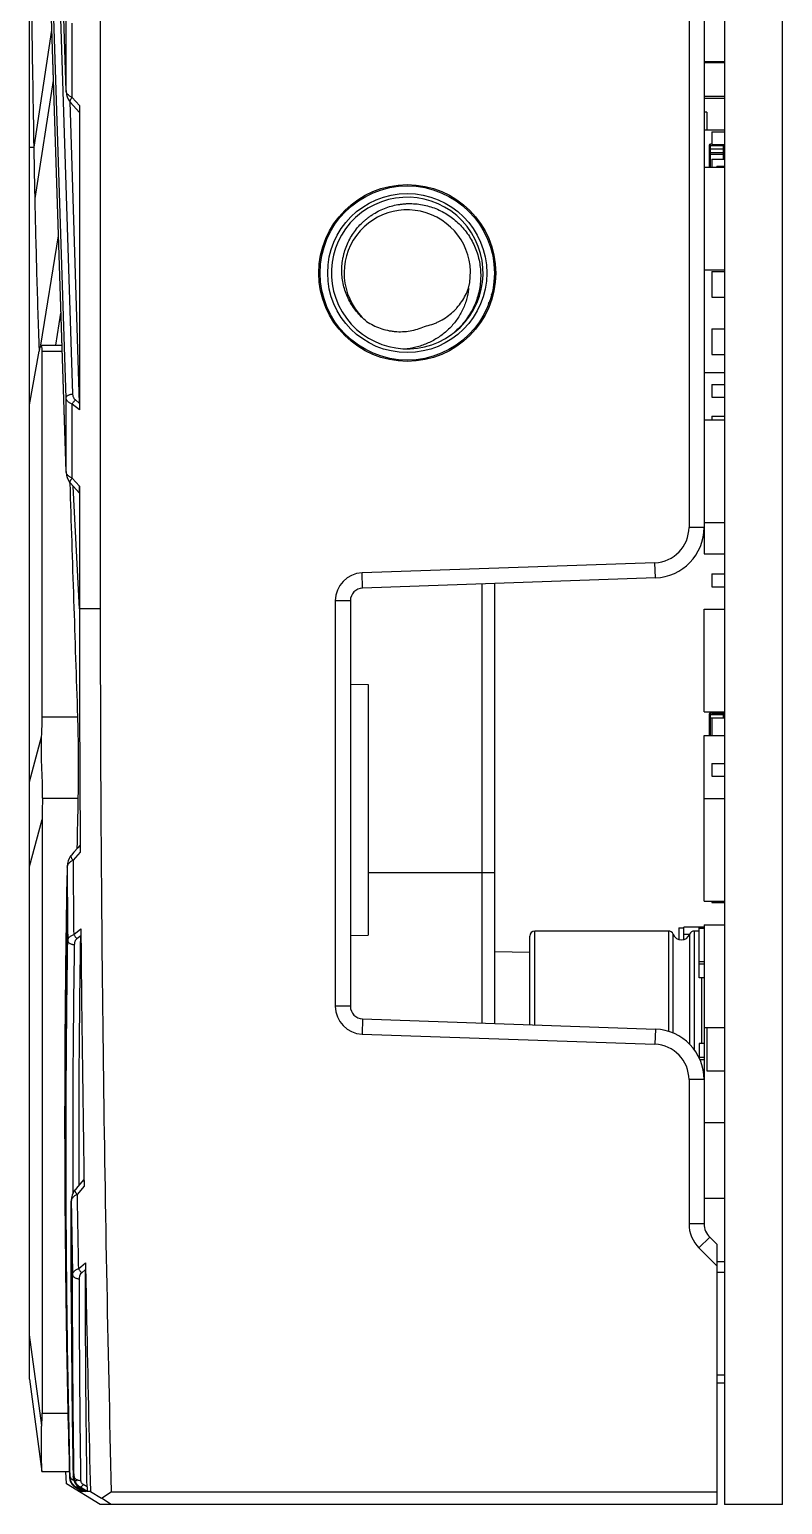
# Model space of a CAD drawing. Header units: millimetres. Extents: x 3299 to 14264, y 1863 to 5555.
# Drawn here: x 3529.7 to 3559.5, y 2501.5 to 2559.9 of the extents above; entities that cross this region are included whole.
import ezdxf

# ---------------------------------------------------------------- set-up
doc = ezdxf.new("R2010")
doc.units = ezdxf.units.MM
doc.layers.add('02___PRT_ALL_AXES', color=7, linetype='Continuous')

msp = doc.modelspace()

# ---------------------------------------------------------------- linework, layer by layer
at = {"color": 7, "linetype": 'Continuous'}
for p, q in [((3557.16785, 2839.02311), (3557.16785, 2501.52311)), ((3559.46785, 2501.52311), (3559.46785, 2839.02311)), ((3529.66785, 2506.47879), (3529.66785, 2834.06743)), ((3532.46785, 2803.5674), (3532.46785, 2536.97882)), ((3531.11315, 2557.48241), (3530.24232, 2584.82103)), ((3531.11337, 2557.49198), (3530.24254, 2584.83058)), ((3555.76785, 2580.78745), (3555.76785, 2540.20449)), ((3556.36785, 2580.78745), (3556.36785, 2539.15112)), ((3531.11337, 2545.32495), (3530.22992, 2573.05966)), ((3531.38685, 2545.48493), (3530.5034, 2573.21965)), ((3531.11315, 2542.40703), (3530.24232, 2569.74564)), ((3531.11337, 2542.41659), (3530.24254, 2569.75519)), ((3531.11337, 2557.49198), (3531.11337, 2560.40034)), ((3529.84905, 2555.25049), (3530.55616, 2559.89299)), ((3531.35382, 2557.2248), (3531.35382, 2560.16185)), ((3557.16785, 2558.63673), (3556.36785, 2558.63673)), ((3556.36785, 2558.60744), (3557.16785, 2558.60744)), ((3529.88926, 2553.22483), (3530.6198, 2557.89519)), ((3531.11315, 2557.48243), (3531.11337, 2557.49198)), ((3531.25845, 2557.05858), (3531.63863, 2545.12326)), ((3531.63175, 2556.6414), (3531.28651, 2557.02375)), ((3531.64288, 2556.90467), (3531.35382, 2557.2248)), ((3531.64288, 2556.90467), (3531.64288, 2544.85762)), ((3557.16785, 2557.26602), (3556.36785, 2557.26602)), ((3556.36785, 2557.19531), (3557.16785, 2557.19531)), ((3556.46785, 2556.63673), (3556.36785, 2556.63673)), ((3556.46785, 2556.63673), (3556.46785, 2555.94771)), ((3556.36785, 2555.94771), (3557.16785, 2555.94771)), ((3556.66785, 2555.8621), (3557.16785, 2555.8621)), ((3556.66785, 2555.8621), (3556.66785, 2555.3541)), ((3529.66785, 2555.25049), (3529.84905, 2555.25049)), ((3556.56785, 2555.32727), (3557.11785, 2555.32727)), ((3556.56785, 2555.32727), (3556.56785, 2554.46511)), ((3557.11785, 2555.17727), (3556.56785, 2555.17727)), ((3556.66785, 2555.37727), (3556.61785, 2555.37727)), ((3556.61785, 2554.46511), (3556.61785, 2555.37727)), ((3556.66785, 2555.3541), (3557.16785, 2555.3541)), ((3557.11785, 2555.3541), (3557.11785, 2554.77939)), ((3556.56785, 2554.97543), (3557.11785, 2554.97543)), ((3557.11785, 2555.02543), (3556.61785, 2555.02543)), ((3556.66785, 2554.77939), (3557.16785, 2554.77939)), ((3556.66785, 2554.77939), (3556.66785, 2554.46511)), ((3556.36785, 2554.46511), (3557.16785, 2554.46511)), ((3557.16785, 2554.48353), (3556.86785, 2554.48353)), ((3556.86785, 2554.46511), (3556.86785, 2554.48353)), ((3530.12211, 2547.41438), (3530.81587, 2551.73955)), ((3547.83616, 2551.49142), (3547.87821, 2551.53347)), ((3548.06908, 2550.30835), (3548.0703, 2550.27328)), ((3548.0703, 2550.27328), (3548.08602, 2549.82305)), ((3556.36785, 2550.40111), (3557.16785, 2550.40111)), ((3556.66785, 2550.3298), (3557.16785, 2550.3298)), ((3556.66785, 2550.3298), (3556.66785, 2549.3138)), ((3556.66785, 2549.3138), (3557.16785, 2549.3138)), ((3547.83824, 2549.06043), (3547.89285, 2549.15437)), ((3547.88302, 2549.17128), (3547.91855, 2549.11016)), ((3530.71135, 2547.41324), (3530.91312, 2548.68668)), ((3556.66785, 2548.06776), (3557.16785, 2548.06776)), ((3556.66785, 2548.06776), (3556.66785, 2547.05176)), ((3529.66785, 2545.05208), (3530.0493, 2547.18189)), ((3530.12929, 2547.41324), (3530.95368, 2547.41324)), ((3530.16785, 2547.18189), (3530.96105, 2547.18189)), ((3530.16785, 2532.70529), (3530.16785, 2547.18189)), ((3556.66785, 2547.05176), (3557.16785, 2547.05176)), ((3556.36785, 2546.34094), (3557.16785, 2546.34094)), ((3556.66785, 2545.86211), (3557.16785, 2545.86211)), ((3556.66785, 2545.86211), (3556.66785, 2545.35411)), ((3531.11337, 2542.41659), (3531.11337, 2545.32495)), ((3531.63863, 2545.12326), (3531.48303, 2545.24645)), ((3556.66785, 2545.35411), (3557.16785, 2545.35411)), ((3531.64288, 2544.85762), (3531.35382, 2545.08646)), ((3531.35382, 2542.14941), (3531.35382, 2545.08646)), ((3556.36785, 2544.46511), (3557.16785, 2544.46511)), ((3556.66785, 2544.61211), (3557.16785, 2544.61211)), ((3556.66785, 2544.61211), (3556.66785, 2544.46511)), ((3531.11315, 2542.40704), (3531.11337, 2542.41659)), ((3531.26219, 2541.94756), (3531.26114, 2541.97975)), ((3531.63175, 2541.56601), (3531.28651, 2541.94836)), ((3531.64288, 2541.82928), (3531.35382, 2542.14941)), ((3531.64288, 2536.97882), (3531.40073, 2541.82187)), ((3531.64288, 2541.82928), (3531.64288, 2536.97882)), ((3556.36785, 2540.20449), (3555.76785, 2540.20449)), ((3556.36785, 2540.40111), (3557.16785, 2540.40111)), ((3554.41671, 2538.80534), (3542.82946, 2538.4007)), ((3554.43765, 2538.20571), (3554.41671, 2538.80534)), ((3556.36785, 2539.15112), (3557.16785, 2539.15112)), ((3542.8504, 2537.80107), (3542.82946, 2538.4007)), ((3556.66785, 2538.36211), (3557.16785, 2538.36211)), ((3556.66785, 2538.36211), (3556.66785, 2537.85411)), ((3554.43765, 2538.20571), (3542.8504, 2537.80107)), ((3547.56785, 2537.96581), (3547.56785, 2520.58041)), ((3548.06785, 2537.98327), (3548.06785, 2520.56295)), ((3556.66785, 2537.85411), (3557.16785, 2537.85411)), ((3542.36785, 2537.30137), (3541.76785, 2537.30137)), ((3541.76785, 2537.30137), (3541.76785, 2521.24484)), ((3542.36785, 2537.30137), (3542.36785, 2521.24484)), ((3532.46785, 2536.97882), (3531.64288, 2536.97882)), ((3556.36785, 2536.96511), (3557.16785, 2536.96511)), ((3556.36785, 2532.90111), (3556.36785, 2536.96511)), ((3530.16785, 2532.70529), (3531.56709, 2532.70529)), ((3556.36785, 2532.90111), (3557.16785, 2532.90111)), ((3556.56785, 2532.79747), (3557.11785, 2532.79747)), ((3556.56785, 2532.79747), (3556.56785, 2531.96512)), ((3556.66785, 2532.64747), (3556.56785, 2532.64747)), ((3557.11785, 2532.84747), (3556.61785, 2532.84747)), ((3556.61785, 2531.96512), (3556.61785, 2532.84747)), ((3556.66785, 2532.90111), (3556.66785, 2532.85411)), ((3556.66785, 2532.85411), (3557.16785, 2532.85411)), ((3556.66785, 2532.65991), (3557.16785, 2532.65991)), ((3556.66785, 2532.65991), (3556.66785, 2531.96512)), ((3557.11785, 2532.84747), (3557.11785, 2532.65991)), ((3557.15179, 2532.83379), (3557.16785, 2532.83379)), ((3529.66785, 2530.13397), (3530.14715, 2531.91808)), ((3556.36785, 2531.96512), (3557.16785, 2531.96512)), ((3556.36785, 2525.40111), (3556.36785, 2531.96512)), ((3556.66785, 2530.86211), (3557.16785, 2530.86211)), ((3556.66785, 2530.86211), (3556.66785, 2530.35411)), ((3556.66785, 2530.35411), (3557.16785, 2530.35411)), ((3530.18227, 2529.48149), (3531.58478, 2529.48149)), ((3556.36785, 2529.46511), (3557.16785, 2529.46511)), ((3529.66785, 2526.77923), (3530.16785, 2528.64039)), ((3530.16785, 2528.64039), (3530.16785, 2505.14241)), ((3531.67585, 2527.34634), (3531.39133, 2527.02509)), ((3531.1549, 2526.75501), (3531.15306, 2526.65829)), ((3531.1549, 2526.75501), (3531.15348, 2526.65828)), ((3531.15468, 2526.76308), (3531.15468, 2526.7631)), ((3531.1549, 2526.75501), (3531.15468, 2526.76308)), ((3548.06785, 2526.52311), (3543.06785, 2526.52311)), ((3556.36785, 2525.40111), (3557.16785, 2525.40111)), ((3556.66785, 2525.40111), (3556.66785, 2525.35411)), ((3556.66785, 2525.35411), (3557.16785, 2525.35411)), ((3531.41595, 2524.08485), (3531.69997, 2524.31541)), ((3554.9555, 2524.22213), (3549.66785, 2524.22213)), ((3549.66785, 2520.50708), (3549.66785, 2524.22213)), ((3554.9555, 2524.22213), (3554.9555, 2520.25251)), ((3555.36785, 2524.35011), (3555.56785, 2524.35011)), ((3555.36785, 2524.35011), (3555.36785, 2523.88849)), ((3556.36785, 2524.37213), (3555.56785, 2524.37213)), ((3555.56785, 2523.88849), (3555.56785, 2524.37213)), ((3556.16785, 2524.22213), (3555.9802, 2524.22213)), ((3555.9802, 2519.52358), (3555.9802, 2524.22213)), ((3556.16785, 2522.37213), (3556.16785, 2524.37213)), ((3556.16785, 2524.34284), (3556.36785, 2524.34284)), ((3556.36785, 2524.46511), (3557.16785, 2524.46511)), ((3556.36785, 2524.46511), (3556.36785, 2512.63377)), ((3531.54682, 2523.92623), (3531.69894, 2524.04971)), ((3549.46785, 2520.51406), (3549.46785, 2524.02213)), ((3555.14181, 2520.18523), (3555.14181, 2524.09486)), ((3555.56785, 2524.10528), (3555.79948, 2524.10528)), ((3555.79389, 2524.09486), (3555.79389, 2519.74256)), ((3549.46685, 2523.4404), (3549.46785, 2523.4404)), ((3549.46685, 2520.5141), (3549.46685, 2523.4404)), ((3556.36785, 2523.00142), (3556.16785, 2523.00142)), ((3556.16785, 2522.93071), (3556.36785, 2522.93071)), ((3556.36785, 2522.37213), (3556.16785, 2522.37213)), ((3556.26785, 2522.37213), (3556.26785, 2519.77213)), ((3542.36785, 2521.24484), (3541.76785, 2521.24484)), ((3542.8504, 2520.74515), (3542.82946, 2520.14552)), ((3542.8504, 2520.74515), (3554.43765, 2520.34051)), ((3542.82946, 2520.14552), (3554.41671, 2519.74088)), ((3554.43765, 2520.34051), (3554.41671, 2519.74088)), ((3556.36785, 2520.40111), (3557.16785, 2520.40111)), ((3556.46785, 2520.40111), (3556.46785, 2518.68591)), ((3556.36785, 2519.77213), (3556.16785, 2519.77213)), ((3556.16785, 2519.77213), (3556.16785, 2519.21355)), ((3531.0658, 2519.41763), (3531.06152, 2518.38163)), ((3531.07028, 2519.41761), (3531.064, 2518.38162)), ((3556.36785, 2519.21355), (3556.16785, 2519.21355)), ((3556.19728, 2519.14284), (3556.36785, 2519.14284)), ((3556.46785, 2518.68591), (3557.16785, 2518.68591)), ((3556.36785, 2518.34173), (3555.76785, 2518.34173)), ((3555.76785, 2518.34173), (3555.76785, 2512.63377)), ((3556.36785, 2516.65111), (3557.16785, 2516.65111)), ((3531.39164, 2513.86622), (3531.39126, 2513.99623)), ((3531.39703, 2513.86624), (3531.39693, 2513.99624)), ((3531.82939, 2514.11974), (3531.55078, 2513.79734)), ((3531.31859, 2509.92656), (3531.31941, 2513.53028)), ((3531.31961, 2513.52399), (3531.31941, 2513.53026)), ((3556.36785, 2512.63377), (3555.76785, 2512.63377)), ((3556.58752, 2512.10344), (3556.16326, 2511.67918)), ((3556.58752, 2512.10344), (3556.86785, 2511.82311)), ((3531.08614, 2511.41565), (3531.10446, 2509.85032)), ((3531.09142, 2511.41569), (3531.10985, 2509.85037)), ((3556.16326, 2511.67918), (3556.86785, 2510.97458)), ((3556.86785, 2511.82311), (3556.86785, 2501.52311)), ((3531.60324, 2510.85694), (3531.8822, 2511.08903)), ((3531.73579, 2510.69954), (3531.8845, 2510.82326)), ((3556.86785, 2510.71511), (3557.16785, 2510.71511)), ((3530.14988, 2504.65702), (3529.66785, 2508.24556)), ((3529.66785, 2506.47871), (3530.15804, 2502.82944)), ((3556.86785, 2506.65111), (3557.16785, 2506.65111)), ((3556.86785, 2506.34094), (3557.16785, 2506.34094)), ((3530.16785, 2505.14241), (3531.20104, 2505.14241)), ((3530.15817, 2502.8289), (3530.15804, 2502.82944)), ((3530.15817, 2502.8289), (3531.24585, 2502.8289)), ((3531.12663, 2502.33499), (3531.10194, 2502.8289)), ((3531.24932, 2502.64265), (3531.25001, 2502.61707)), ((3531.24945, 2502.64265), (3531.25001, 2502.61707)), ((3531.25001, 2502.61707), (3531.2499, 2502.61975)), ((3531.25001, 2502.61707), (3531.27717, 2502.6187)), ((3531.27738, 2502.61303), (3531.27717, 2502.6187)), ((3531.39323, 2502.62447), (3531.39308, 2502.6283)), ((3531.39341, 2502.62448), (3531.43157, 2502.6261)), ((3532.46785, 2501.52311), (3531.12663, 2502.33499)), ((3531.48511, 2502.20974), (3531.51202, 2502.21097)), ((3531.48511, 2502.20974), (3531.57154, 2502.15591)), ((3531.65368, 2502.12278), (3531.51202, 2502.21097)), ((3531.59098, 2502.16181), (3531.51202, 2502.21097)), ((3531.57154, 2502.15591), (3531.66528, 2502.09752)), ((3531.57154, 2502.15591), (3531.58289, 2502.14884)), ((3531.58289, 2502.14884), (3531.66528, 2502.09752)), ((3531.65368, 2502.12278), (3531.59098, 2502.16181)), ((3531.62593, 2502.21526), (3531.62472, 2502.216)), ((3531.62593, 2502.21526), (3531.66413, 2502.21649)), ((3531.62593, 2502.21526), (3531.9062, 2502.03851)), ((3531.64288, 2502.02249), (3531.63829, 2502.11433)), ((3531.76805, 2502.03352), (3531.64288, 2502.02249)), ((3531.79522, 2502.03466), (3531.65368, 2502.12278)), ((3531.94501, 2502.03965), (3531.66413, 2502.21649)), ((3531.66528, 2502.09752), (3531.76805, 2502.03352)), ((3531.9062, 2502.03851), (3531.79522, 2502.03466)), ((3531.94592, 2502.21629), (3531.79706, 2502.30995)), ((3532.07894, 2502.04311), (3531.94501, 2502.03965)), ((3532.07895, 2502.0431), (3532.51474, 2501.77311)), ((3532.51474, 2501.77311), (3532.90546, 2502.02311)), ((3532.90546, 2502.02311), (3556.86785, 2502.02311)), ((3556.86785, 2501.52311), (3532.46785, 2501.52311)), ((3532.90546, 2501.52311), (3532.51474, 2501.77311)), ((3559.46785, 2501.52311), (3557.16785, 2501.52311))]:
    msp.add_line(p, q, dxfattribs=at)
for points in [[(3531.11315, 2557.48241), (3531.11467, 2557.45242), (3531.12935, 2557.34582), (3531.15655, 2557.24752), (3531.19528, 2557.15705), (3531.24547, 2557.07469), (3531.28653, 2557.02372)], [(3531.11315, 2542.40703), (3531.11467, 2542.37703), (3531.12935, 2542.27043), (3531.15655, 2542.17213), (3531.19528, 2542.08166), (3531.24547, 2541.9993), (3531.28653, 2541.94834)], [(3531.32337, 2527.22529), (3531.28233, 2527.17325), (3531.2331, 2527.09039), (3531.19546, 2526.99961), (3531.16937, 2526.90101), (3531.15587, 2526.79394), (3531.15468, 2526.7631)], [(3531.6645, 2527.61038), (3531.58408, 2527.51963), (3531.42587, 2527.34105), (3531.32335, 2527.22528)], [(3531.15468, 2526.76308), (3531.06257, 2518.74656), (3531.09446, 2510.64498), (3531.2499, 2502.61975)], [(3531.8177, 2514.38456), (3531.73798, 2514.29238), (3531.58258, 2514.1126), (3531.48209, 2513.99628)], [(3531.4821, 2513.9963), (3531.44136, 2513.94326), (3531.39314, 2513.85947), (3531.35671, 2513.76794), (3531.33202, 2513.66876), (3531.32013, 2513.56129), (3531.31941, 2513.53028)], [(3531.31859, 2509.92656), (3531.34348, 2506.23917), (3531.39308, 2502.6283)], [(3531.25001, 2502.61707), (3531.26317, 2502.61788), (3531.27717, 2502.6187)], [(3531.39308, 2502.62831), (3531.39927, 2502.55798), (3531.4207, 2502.47286), (3531.45649, 2502.39329), (3531.50535, 2502.32155), (3531.56574, 2502.25961), (3531.62472, 2502.216)], [(3531.39323, 2502.62447), (3531.41194, 2502.62528), (3531.43157, 2502.6261)]]:
    msp.add_lwpolyline(points, dxfattribs=at)
for radius in [3.45, 3.15]:
    msp.add_circle((3544.61785, 2550.27311), radius, dxfattribs=at)
for centre, radius, start, end in [((3531.31358, 2557.5079), 0.20084, 184.5467468, 187.154097), ((3556.61785, 2555.32727), 0.05, 90, 180), ((3556.61785, 2554.97543), 0.05, 90, 180), ((3544.61785, 2550.27311), 3, 308.3250484, 306), ((3544.61785, 2550.27311), 2.5, 346.0769515, 229.9230485), ((3544.54956, 2550.19668), 2.97999, 307.9263859, 308.4508707), ((3544.54463, 2550.20284), 2.98788, 308.4514075, 310.2656584), ((3531.31358, 2542.43251), 0.20084, 184.5467468, 187.154097), ((3554.36785, 2540.20449), 1.4, 272, 0), ((3554.36785, 2540.20449), 2, 272, 0), ((3542.86785, 2537.30137), 1.1, 92, 180), ((3542.86785, 2537.30137), 0.5, 92, 180), ((4927.59799, 2536.9374), 1395.95511, 179.99830008, 180.39366001), ((3556.61785, 2532.79747), 0.05, 90, 180), ((4053.26916, 2516.74514), 522.2102, 178.9122862, 179.7067798), ((3531.35469, 2526.74315), 0.20014, 174.4099908, 176.6036785), ((4927.83309, 2537.52678), 1396.71972, 180.44188047, 180.56134347), ((4928.08016, 2537.24832), 1396.72625, 180.41937542, 180.53999272), ((3549.66785, 2524.02213), 0.2, 90, 180), ((3554.9555, 2524.02213), 0.2, 21.3236863, 90), ((3555.9802, 2524.02213), 0.2, 90, 158.6763137), ((3555.46785, 2524.22213), 0.35, 201.3236863, 338.6763137), ((3542.86785, 2521.24484), 1.1, 180, 268), ((3542.86785, 2521.24484), 0.5, 180, 268), ((3554.36785, 2518.34173), 2, 0, 88), ((3554.36785, 2518.34173), 1.4, 0, 88), ((4053.42745, 2516.74464), 522.36849, 179.8204477, 180.5845186), ((4929.54458, 2537.26717), 1398.19079, 180.96180358, 181.08231625), ((4929.27249, 2537.54585), 1398.15926, 180.98445061, 181.10380637), ((3557.11785, 2512.63377), 1.35, 180, 225), ((3557.11785, 2512.63377), 0.75, 180, 225), ((3531.75054, 2502.63336), 0.5008, 181.8641243, 191.2402833), ((3531.892, 2502.63687), 0.49893, 181.4236696, 182.5398935), ((3531.89378, 2502.63698), 0.50071, 182.542977, 189.9720173), ((3531.89195, 2502.63672), 0.49886, 189.9798235, 196.748422), ((3531.89121, 2502.63652), 0.4981, 196.7509308, 199.4988118), ((3531.7476, 2502.63281), 0.49788, 228.1567872, 238.1830025), ((3531.89013, 2502.63606), 0.49692, 208.9220804, 212.4105777), ((3531.88977, 2502.6358), 0.49647, 212.4077176, 218.6197906), ((3531.88974, 2502.6358), 0.49645, 218.622425, 223.4417266), ((3531.8889, 2502.63498), 0.49528, 223.4399912, 228.5380532), ((3531.88986, 2502.6361), 0.49675, 228.540424, 237.9061796)]:
    msp.add_arc(centre, radius, start, end, dxfattribs=at)
for centre, major_axis, ratio, start_param, end_param in [((3530.08452, 2546.91324), (0.04567, 0.49996), 0.13942482, -0.99082994, 1.0162987), ((4234.96535, 2453.0622), (-119.49271, 2727.48957), 0.25633082, 1.52697439, 1.53036436), ((3531.6248, 2542.02136), (-0.00763, 0.45572), 0.03597001, -3.1827723, -2.00647695), ((3529.66785, 2531.09339), (0.274, 2.99976), 0.13942482, -1.27957948, -0.99082994), ((3535.75802, 2534.00351), (2.77391, 12.66761), 0.38313405, -4.26499812, -4.19315839), ((4231.92874, 2513.79429), (700.27528, -18.5784), 0.86312135, 3.14637573, 3.14966858), ((3527.66785, 2507.8289), (-1.59384, 4.96157), 0.38819452, -2.38205981, -2.26209002)]:
    msp.add_ellipse(centre, major_axis=major_axis, ratio=ratio, start_param=start_param, end_param=end_param, dxfattribs=at)
for points, knots in [([(3529.84905, 2555.25049), (3529.81885, 2556.91844), (3529.71312, 2563.59244), (3529.66785, 2570.2674), (3529.66785, 2575.27402)], [0, 0, 0, 0, 0.24992684, 1, 1, 1, 1]), ([(3531.18909, 2557.33679), (3531.17864, 2557.34788), (3531.15973, 2557.37059), (3531.13718, 2557.40717), (3531.12162, 2557.44457), (3531.11589, 2557.47023), (3531.1143, 2557.48289)], [0, 0, 0, 0, 0.27428633, 0.52995119, 0.7704032, 1, 1, 1, 1]), ([(3531.35382, 2557.2248), (3531.33708, 2557.23229), (3531.3051, 2557.24802), (3531.2609, 2557.27507), (3531.22223, 2557.30439), (3531.19943, 2557.32582), (3531.18909, 2557.33679)], [0, 0, 0, 0, 0.27462888, 0.53282027, 0.77443238, 1, 1, 1, 1]), ([(3531.28651, 2557.02375), (3531.28465, 2557.02581), (3531.28128, 2557.03038), (3531.27614, 2557.04119), (3531.27322, 2557.05774), (3531.27507, 2557.08015), (3531.28184, 2557.10545), (3531.29339, 2557.1332), (3531.30948, 2557.1629), (3531.32981, 2557.19391), (3531.34542, 2557.21443), (3531.35382, 2557.2248)], [0, 0, 0, 0, 0.03696984, 0.07511873, 0.15872686, 0.25703695, 0.37274059, 0.50629908, 0.6567254, 0.8222183, 1, 1, 1, 1]), ([(3529.88926, 2553.22483), (3529.88567, 2553.39053), (3529.87134, 2554.06573), (3529.85827, 2554.74096), (3529.84905, 2555.25049)], [0, 0, 0, 0, 0.245414, 1, 1, 1, 1]), ([(3530.057, 2547.2216), (3530.02251, 2548.21393), (3529.96024, 2550.21484), (3529.91113, 2552.21613), (3529.88926, 2553.22483)], [0, 0, 0, 0, 0.49599976, 1, 1, 1, 1]), ([(3543.00831, 2548.36016), (3542.93522, 2548.41678), (3542.79517, 2548.53838), (3542.60649, 2548.74266), (3542.44146, 2548.96657), (3542.30195, 2549.20712), (3542.18952, 2549.46146), (3542.10529, 2549.72649), (3542.05026, 2549.99907), (3542.02907, 2550.22988), (3542.02707, 2550.41501), (3542.03495, 2550.59998), (3542.05767, 2550.78407), (3542.09496, 2550.96541), (3542.1418, 2551.14453), (3542.21807, 2551.3634), (3542.33677, 2551.61485), (3542.4812, 2551.85247), (3542.6497, 2552.07365), (3542.80858, 2552.2424), (3542.94562, 2552.36688), (3543.05312, 2552.45483), (3543.16503, 2552.5371), (3543.31967, 2552.63889), (3543.52253, 2552.75098), (3543.77839, 2552.8598), (3544.04404, 2552.94187), (3544.27128, 2552.98742), (3544.45506, 2553.00985), (3544.63974, 2553.02296), (3544.87149, 2553.02181), (3545.14796, 2552.99239), (3545.42011, 2552.93545), (3545.68518, 2552.85154), (3545.9406, 2552.74172), (3546.18384, 2552.60703), (3546.4126, 2552.44901), (3546.62463, 2552.26919), (3546.7536, 2552.136), (3546.81463, 2552.06645)], [0, 0, 0, 0, 0.03122815, 0.06249191, 0.09374051, 0.12498206, 0.15622784, 0.18747536, 0.21872209, 0.2499687, 0.26559771, 0.28122701, 0.31247427, 0.32810343, 0.34373283, 0.3749804, 0.40622836, 0.43747629, 0.46872462, 0.49997291, 0.51560238, 0.53123207, 0.54686173, 0.56249118, 0.5937402, 0.62498919, 0.65623852, 0.68748784, 0.70311755, 0.71874747, 0.74999713, 0.781247, 0.81249699, 0.84374712, 0.87499745, 0.90624781, 0.93749846, 0.96874903, 1, 1, 1, 1]), ([(3546.81463, 2552.06645), (3546.87819, 2551.994), (3546.998, 2551.84248), (3547.15371, 2551.59826), (3547.28385, 2551.33948), (3547.38731, 2551.06894), (3547.463, 2550.78936), (3547.5104, 2550.50361), (3547.52898, 2550.21456), (3547.5188, 2549.9251), (3547.47993, 2549.63808), (3547.41298, 2549.35629), (3547.31856, 2549.08247), (3547.1978, 2548.81922), (3547.05187, 2548.56905), (3546.88225, 2548.33424), (3546.69058, 2548.11705), (3546.54936, 2547.98523), (3546.47579, 2547.92292)], [0, 0, 0, 0, 0.06249588, 0.12499267, 0.1874891, 0.24998646, 0.31248337, 0.37498129, 0.4374788, 0.49997717, 0.56247457, 0.62497373, 0.68747405, 0.74997299, 0.81246366, 0.87496376, 0.93749352, 1, 1, 1, 1]), ([(3548.04472, 2550.9661), (3548.04683, 2550.91478), (3548.05101, 2550.80929), (3548.05922, 2550.59004), (3548.06512, 2550.4221), (3548.06908, 2550.30835)], [0, 0, 0, 0, 0.2340794, 0.48122889, 1, 1, 1, 1]), ([(3547.0444, 2549.67156), (3547.03725, 2549.59531), (3547.01579, 2549.44328), (3546.96296, 2549.21915), (3546.89, 2549.00063), (3546.79783, 2548.78948), (3546.68738, 2548.58727), (3546.55973, 2548.39539), (3546.41603, 2548.21515), (3546.25748, 2548.04779), (3546.0854, 2547.89429), (3545.90109, 2547.75565), (3545.70601, 2547.63257), (3545.50152, 2547.52579), (3545.28902, 2547.43578), (3544.9972, 2547.33882), (3544.77024, 2547.29224), (3544.61785, 2547.27311)], [0, 0, 0, 0, 0.06236498, 0.12481539, 0.18726475, 0.24971083, 0.31217044, 0.37464994, 0.43714182, 0.4996438, 0.56216078, 0.62469151, 0.68723435, 0.74978054, 0.8123432, 0.87493637, 1, 1, 1, 1]), ([(3545.30405, 2548.16122), (3545.40255, 2548.18023), (3545.54864, 2548.21894), (3545.73661, 2548.28964), (3545.91946, 2548.37271), (3546.13706, 2548.49891), (3546.3364, 2548.65226), (3546.48303, 2548.78937), (3546.62063, 2548.9355), (3546.77492, 2549.13403), (3546.92895, 2549.39326), (3547.00975, 2549.57746), (3547.0444, 2549.67156)], [0, 0, 0, 0, 0.12501718, 0.18758248, 0.25012421, 0.37511853, 0.50009961, 0.56261422, 0.62512546, 0.75008238, 0.87503757, 1, 1, 1, 1]), ([(3547.97348, 2549.29688), (3547.97159, 2549.30768), (3547.96386, 2549.35229), (3547.95641, 2549.39695), (3547.95087, 2549.43082)], [0, 0, 0, 0, 0.24216901, 1, 1, 1, 1]), ([(3543.00831, 2548.36016), (3543.09166, 2548.30439), (3543.26536, 2548.20285), (3543.5424, 2548.08363), (3543.78398, 2548.01371), (3543.98122, 2547.97639), (3544.18045, 2547.95166), (3544.43186, 2547.9448), (3544.73202, 2547.97576), (3545.02546, 2548.04604), (3545.21321, 2548.11871), (3545.30405, 2548.16122)], [0, 0, 0, 0, 0.12498079, 0.25000338, 0.37498012, 0.43750502, 0.50003183, 0.62502359, 0.75000319, 0.87502272, 1, 1, 1, 1]), ([(3531.11337, 2545.32495), (3531.11414, 2545.33484), (3531.11941, 2545.35536), (3531.13683, 2545.38375), (3531.16298, 2545.40986), (3531.19692, 2545.43307), (3531.23762, 2545.45279), (3531.28385, 2545.46845), (3531.33415, 2545.47957), (3531.36906, 2545.48369), (3531.38685, 2545.48493)], [0, 0, 0, 0, 0.08772091, 0.18355434, 0.29117079, 0.41195035, 0.5454179, 0.68978003, 0.84241004, 1, 1, 1, 1]), ([(3531.35382, 2545.08646), (3531.33572, 2545.09226), (3531.30129, 2545.10502), (3531.25392, 2545.1289), (3531.21313, 2545.15622), (3531.17913, 2545.18632), (3531.15202, 2545.2187), (3531.13184, 2545.25288), (3531.11858, 2545.2884), (3531.11433, 2545.31283), (3531.11337, 2545.32495)], [0, 0, 0, 0, 0.15890406, 0.30634134, 0.44247156, 0.56814851, 0.68474131, 0.79409111, 0.8983563, 1, 1, 1, 1]), ([(3531.35382, 2545.08646), (3531.36238, 2545.10123), (3531.38093, 2545.13038), (3531.41203, 2545.17198), (3531.44604, 2545.21102), (3531.4705, 2545.23512), (3531.48303, 2545.24645)], [0, 0, 0, 0, 0.24801784, 0.50162104, 0.75440247, 1, 1, 1, 1]), ([(3531.48303, 2545.24645), (3531.4653, 2545.26049), (3531.44312, 2545.28692), (3531.42182, 2545.32614), (3531.40523, 2545.36672), (3531.39181, 2545.41976), (3531.38754, 2545.4632), (3531.38685, 2545.48493)], [0, 0, 0, 0, 0.2566949, 0.38208926, 0.50638538, 0.7532511, 1, 1, 1, 1]), ([(3531.18909, 2542.2614), (3531.17864, 2542.27249), (3531.15973, 2542.2952), (3531.13718, 2542.33178), (3531.12162, 2542.36918), (3531.11589, 2542.39484), (3531.1143, 2542.4075)], [0, 0, 0, 0, 0.27428633, 0.52995119, 0.7704032, 1, 1, 1, 1]), ([(3531.35382, 2542.14941), (3531.33708, 2542.1569), (3531.3051, 2542.17263), (3531.2609, 2542.19968), (3531.22223, 2542.22901), (3531.19943, 2542.25043), (3531.18909, 2542.2614)], [0, 0, 0, 0, 0.27462888, 0.53282027, 0.77443238, 1, 1, 1, 1]), ([(3531.28651, 2541.94836), (3531.28465, 2541.95042), (3531.28128, 2541.95499), (3531.27614, 2541.9658), (3531.27322, 2541.98235), (3531.27507, 2542.00476), (3531.28184, 2542.03006), (3531.29339, 2542.05781), (3531.30948, 2542.08751), (3531.32981, 2542.11853), (3531.34542, 2542.13904), (3531.35382, 2542.14941)], [0, 0, 0, 0, 0.03696984, 0.07511873, 0.15872686, 0.25703695, 0.37274059, 0.50629908, 0.6567254, 0.8222183, 1, 1, 1, 1]), ([(3532.46785, 2536.97882), (3532.46785, 2531.15364), (3532.5408, 2519.50048), (3532.75963, 2507.84915), (3532.90546, 2502.02311)], [0, 0, 0, 0, 0.49988494, 1, 1, 1, 1]), ([(3531.56709, 2532.70529), (3531.57126, 2532.58074), (3531.57866, 2532.32333), (3531.59003, 2531.78609), (3531.59763, 2531.0935), (3531.59716, 2530.40088), (3531.59174, 2529.86355), (3531.58739, 2529.60608), (3531.58478, 2529.48149)], [0, 0, 0, 0, 0.11595387, 0.23960529, 0.50000268, 0.76040139, 0.88405222, 1, 1, 1, 1]), ([(3530.18227, 2529.48149), (3530.18538, 2529.57347), (3530.18746, 2529.76254), (3530.18196, 2530.05244), (3530.17092, 2530.35381), (3530.15305, 2530.76893), (3530.13746, 2531.18827), (3530.13614, 2531.60724), (3530.14207, 2531.81518), (3530.14715, 2531.91808)], [0, 0, 0, 0, 0.11326313, 0.23265027, 0.35683128, 0.48441089, 0.74404164, 0.8732016, 1, 1, 1, 1]), ([(3531.39133, 2527.02509), (3531.3829, 2527.03535), (3531.36722, 2527.05567), (3531.34681, 2527.08643), (3531.33062, 2527.11591), (3531.31899, 2527.14351), (3531.31214, 2527.16872), (3531.31022, 2527.19111), (3531.31307, 2527.20769), (3531.31816, 2527.21857), (3531.32151, 2527.22319), (3531.32336, 2527.22527)], [0, 0, 0, 0, 0.17741775, 0.34257277, 0.49273027, 0.62613276, 0.74183699, 0.84033936, 0.92434273, 0.96275035, 1, 1, 1, 1]), ([(3531.6645, 2527.61038), (3531.66463, 2527.61053), (3531.66506, 2527.61081), (3531.66574, 2527.61018), (3531.66618, 2527.60911), (3531.66671, 2527.60736), (3531.66722, 2527.60492), (3531.66774, 2527.60173), (3531.66826, 2527.59781), (3531.66877, 2527.59313), (3531.66927, 2527.58772), (3531.66997, 2527.57908), (3531.67077, 2527.56663), (3531.67163, 2527.54992), (3531.67241, 2527.53115), (3531.67311, 2527.51072), (3531.67372, 2527.48901), (3531.67426, 2527.46634), (3531.67487, 2527.43493), (3531.67544, 2527.39486), (3531.67573, 2527.36259), (3531.67585, 2527.34634)], [0, 0, 0, 0, 0.00224339, 0.00463417, 0.00896038, 0.01570744, 0.02506565, 0.037164, 0.05207276, 0.06977772, 0.09025185, 0.11346331, 0.16764515, 0.231074, 0.30229873, 0.37971263, 0.46186973, 0.54753934, 0.63567487, 0.81655186, 1, 1, 1, 1]), ([(3531.20287, 2526.88072), (3531.18981, 2526.86264), (3531.17336, 2526.83383), (3531.16004, 2526.79301), (3531.15649, 2526.7727), (3531.15551, 2526.76265)], [0, 0, 0, 0, 0.52072566, 0.76414475, 1, 1, 1, 1]), ([(3531.39133, 2527.02509), (3531.3709, 2527.0157), (3531.33234, 2526.99585), (3531.28042, 2526.96095), (3531.23713, 2526.92291), (3531.21315, 2526.89496), (3531.20287, 2526.88072)], [0, 0, 0, 0, 0.28126583, 0.54132007, 0.7804222, 1, 1, 1, 1]), ([(3531.69995, 2524.31541), (3531.70763, 2523.46582), (3531.74147, 2520.06716), (3531.78771, 2516.66861), (3531.82938, 2514.11974)], [0, 0, 0, 0, 0.24997499, 1, 1, 1, 1]), ([(3531.27717, 2502.6187), (3531.18919, 2506.15524), (3531.08504, 2513.2302), (3531.12465, 2520.30582), (3531.1804, 2523.84293)], [0, 0, 0, 0, 0.50000635, 1, 1, 1, 1]), ([(3531.1804, 2523.84293), (3531.18106, 2523.85509), (3531.18469, 2523.87963), (3531.1971, 2523.91544), (3531.21651, 2523.94999), (3531.24293, 2523.9828), (3531.27634, 2524.01339), (3531.31664, 2524.04126), (3531.36366, 2524.0657), (3531.39792, 2524.07885), (3531.41595, 2524.08485)], [0, 0, 0, 0, 0.10194078, 0.2062852, 0.31554685, 0.43196014, 0.55745841, 0.69346991, 0.84092293, 1, 1, 1, 1]), ([(3531.1804, 2523.84293), (3531.18112, 2523.83305), (3531.18627, 2523.81255), (3531.20363, 2523.78425), (3531.22975, 2523.75835), (3531.26372, 2523.73544), (3531.30448, 2523.71612), (3531.35079, 2523.70094), (3531.4012, 2523.69036), (3531.43618, 2523.68663), (3531.454, 2523.6856)], [0, 0, 0, 0, 0.08776812, 0.18338133, 0.29069146, 0.41121844, 0.54457462, 0.68901314, 0.84192543, 1, 1, 1, 1]), ([(3531.39126, 2513.99623), (3531.38447, 2516.41861), (3531.39789, 2519.64861), (3531.44128, 2522.87821), (3531.454, 2523.6856)], [0, 0, 0, 0, 0.74999493, 1, 1, 1, 1]), ([(3531.41595, 2524.08485), (3531.42462, 2524.07018), (3531.44342, 2524.04121), (3531.47494, 2523.99994), (3531.50938, 2523.96125), (3531.53414, 2523.93742), (3531.54682, 2523.92623)], [0, 0, 0, 0, 0.2477909, 0.50129543, 0.7541432, 1, 1, 1, 1]), ([(3531.454, 2523.6856), (3531.45434, 2523.70742), (3531.45793, 2523.75109), (3531.47056, 2523.80453), (3531.48658, 2523.84549), (3531.50735, 2523.88512), (3531.52922, 2523.91194), (3531.54682, 2523.92623)], [0, 0, 0, 0, 0.24698791, 0.49391515, 0.61818385, 0.74350841, 1, 1, 1, 1]), ([(3531.62846, 2514.17911), (3531.62655, 2515.00169), (3531.62671, 2518.292), (3531.65799, 2521.58231), (3531.69894, 2524.04971)], [0, 0, 0, 0, 0.24999858, 1, 1, 1, 1]), ([(3531.8177, 2514.38456), (3531.81775, 2514.38463), (3531.81787, 2514.38474), (3531.81813, 2514.38474), (3531.81835, 2514.38454), (3531.81867, 2514.384), (3531.81903, 2514.38288), (3531.81945, 2514.38103), (3531.81988, 2514.37846), (3531.82032, 2514.37516), (3531.82076, 2514.37112), (3531.82121, 2514.36633), (3531.82166, 2514.36082), (3531.8223, 2514.35207), (3531.82305, 2514.33952), (3531.8239, 2514.32273), (3531.82471, 2514.30393), (3531.82547, 2514.2835), (3531.82644, 2514.25406), (3531.82749, 2514.21551), (3531.82854, 2514.16805), (3531.82912, 2514.13592), (3531.82939, 2514.11974)], [0, 0, 0, 0, 0.00096037, 0.00172989, 0.00271014, 0.00415414, 0.00875628, 0.01586171, 0.02561038, 0.03811019, 0.05340628, 0.07147397, 0.09228234, 0.11579346, 0.17042353, 0.23409957, 0.30537454, 0.38266763, 0.46457539, 0.63761805, 0.81755427, 1, 1, 1, 1]), ([(3531.55078, 2513.79734), (3531.53299, 2513.78891), (3531.49919, 2513.77123), (3531.45301, 2513.74084), (3531.41347, 2513.7079), (3531.38062, 2513.67314), (3531.3546, 2513.63698), (3531.3355, 2513.59984), (3531.3234, 2513.56214), (3531.32005, 2513.53656), (3531.31961, 2513.52399)], [0, 0, 0, 0, 0.15726718, 0.30416707, 0.44071484, 0.56741608, 0.6851935, 0.79535063, 0.8995788, 1, 1, 1, 1]), ([(3531.55078, 2513.79734), (3531.54233, 2513.80747), (3531.5266, 2513.82753), (3531.5061, 2513.85794), (3531.48983, 2513.88713), (3531.4781, 2513.91451), (3531.47116, 2513.93959), (3531.46915, 2513.96193), (3531.47193, 2513.97853), (3531.47695, 2513.98949), (3531.48026, 2513.99416), (3531.48209, 2513.99628)], [0, 0, 0, 0, 0.17696985, 0.34170245, 0.49152003, 0.62472273, 0.74042457, 0.83916703, 0.92366659, 0.96239909, 1, 1, 1, 1]), ([(3531.31961, 2513.52399), (3531.30959, 2510.79907), (3531.32465, 2507.1656), (3531.37762, 2503.53269), (3531.39323, 2502.62447)], [0, 0, 0, 0, 0.74999353, 1, 1, 1, 1]), ([(3531.37269, 2510.6119), (3531.37304, 2510.62409), (3531.37609, 2510.64872), (3531.38767, 2510.68477), (3531.40631, 2510.71964), (3531.43205, 2510.75283), (3531.46485, 2510.78388), (3531.50464, 2510.81224), (3531.55125, 2510.83722), (3531.5853, 2510.85074), (3531.60324, 2510.85694)], [0, 0, 0, 0, 0.10226502, 0.20671398, 0.3159177, 0.43217829, 0.55750055, 0.69337956, 0.84080171, 1, 1, 1, 1]), ([(3531.60324, 2510.85694), (3531.61203, 2510.84234), (3531.63109, 2510.81354), (3531.66302, 2510.77255), (3531.69791, 2510.73419), (3531.72296, 2510.71061), (3531.73579, 2510.69954)], [0, 0, 0, 0, 0.24755079, 0.50095827, 0.75387987, 1, 1, 1, 1]), ([(3531.94592, 2502.21623), (3531.93489, 2502.93343), (3531.89668, 2505.80228), (3531.88212, 2508.67145), (3531.8845, 2510.82326)], [0, 0, 0, 0, 0.25000484, 1, 1, 1, 1]), ([(3531.8822, 2511.08903), (3531.88306, 2511.0428), (3531.8842, 2510.95421), (3531.88454, 2510.86562), (3531.8845, 2510.82326)], [0, 0, 0, 0, 0.52188501, 1, 1, 1, 1]), ([(3531.8822, 2511.08903), (3531.89616, 2510.33528), (3531.95443, 2507.31982), (3532.02245, 2504.30454), (3532.07896, 2502.04311)], [0, 0, 0, 0, 0.24995924, 1, 1, 1, 1]), ([(3531.43157, 2502.6261), (3531.42158, 2503.29154), (3531.38669, 2505.95334), (3531.37215, 2508.6154), (3531.37269, 2510.6119)], [0, 0, 0, 0, 0.25000444, 1, 1, 1, 1]), ([(3531.37269, 2510.6119), (3531.37335, 2510.60203), (3531.3784, 2510.58156), (3531.39568, 2510.55334), (3531.42178, 2510.52763), (3531.45577, 2510.50502), (3531.49658, 2510.48608), (3531.54296, 2510.47136), (3531.59347, 2510.46131), (3531.6285, 2510.45796), (3531.64634, 2510.45712)], [0, 0, 0, 0, 0.08782744, 0.18323286, 0.29024553, 0.41052391, 0.54376738, 0.6882755, 0.84145792, 1, 1, 1, 1]), ([(3531.70523, 2502.47383), (3531.69524, 2503.13906), (3531.66036, 2505.80002), (3531.64581, 2508.46124), (3531.64634, 2510.45712)], [0, 0, 0, 0, 0.25000445, 1, 1, 1, 1]), ([(3531.64634, 2510.45712), (3531.64635, 2510.47902), (3531.64927, 2510.52286), (3531.66113, 2510.57662), (3531.67658, 2510.6179), (3531.69681, 2510.65788), (3531.71835, 2510.68502), (3531.73579, 2510.69954)], [0, 0, 0, 0, 0.24724397, 0.49426123, 0.61850874, 0.74376608, 1, 1, 1, 1]), ([(3531.10446, 2509.85032), (3531.11238, 2509.24963), (3531.14824, 2506.84684), (3531.20068, 2504.4443), (3531.24932, 2502.64265)], [0, 0, 0, 0, 0.24999366, 1, 1, 1, 1]), ([(3530.15804, 2502.82944), (3530.15787, 2502.83071), (3530.15767, 2502.8345), (3530.15729, 2502.84202), (3530.15688, 2502.85321), (3530.15638, 2502.86808), (3530.15581, 2502.8866), (3530.15518, 2502.90877), (3530.15447, 2502.93457), (3530.15339, 2502.97617), (3530.15189, 2503.03707), (3530.14995, 2503.12071), (3530.14782, 2503.21824), (3530.14555, 2503.32935), (3530.14321, 2503.45373), (3530.14, 2503.64499), (3530.13733, 2503.85261), (3530.13606, 2504.07598), (3530.13641, 2504.26043), (3530.13881, 2504.42082), (3530.14333, 2504.5542), (3530.14721, 2504.62251), (3530.14988, 2504.65702)], [0, 0, 0, 0, 0.00210316, 0.00622124, 0.01235116, 0.02048871, 0.03062927, 0.04276507, 0.05688611, 0.07298231, 0.11105385, 0.15686325, 0.21027631, 0.27113115, 0.33924761, 0.41442404, 0.58504531, 0.67998672, 0.7809837, 0.88774374, 0.94320072, 1, 1, 1, 1]), ([(3531.27717, 2502.6187), (3531.2775, 2502.61311), (3531.27929, 2502.6018), (3531.28315, 2502.59103), (3531.28555, 2502.58578)], [0, 0, 0, 0, 0.49234961, 1, 1, 1, 1]), ([(3531.51202, 2502.21097), (3531.47745, 2502.23244), (3531.41356, 2502.28394), (3531.33985, 2502.38159), (3531.2921, 2502.49333), (3531.27906, 2502.57317), (3531.27738, 2502.61302)], [0, 0, 0, 0, 0.2526772, 0.50341547, 0.75235154, 1, 1, 1, 1]), ([(3531.43157, 2502.6261), (3531.43192, 2502.62051), (3531.43374, 2502.6092), (3531.43763, 2502.59843), (3531.44004, 2502.59317)], [0, 0, 0, 0, 0.49197961, 1, 1, 1, 1]), ([(3531.66413, 2502.21649), (3531.6292, 2502.2384), (3531.5648, 2502.29099), (3531.49112, 2502.39069), (3531.44432, 2502.50458), (3531.43251, 2502.5857), (3531.43157, 2502.6261)], [0, 0, 0, 0, 0.25267866, 0.50338781, 0.75231064, 1, 1, 1, 1]), ([(3531.44004, 2502.59317), (3531.44389, 2502.58477), (3531.4544, 2502.56814), (3531.47608, 2502.54611), (3531.50374, 2502.52629), (3531.53674, 2502.50911), (3531.57433, 2502.49492), (3531.63044, 2502.48015), (3531.67498, 2502.47493), (3531.70523, 2502.47383)], [0, 0, 0, 0, 0.0914725, 0.19238082, 0.30409371, 0.42671366, 0.55940801, 0.7006176, 1, 1, 1, 1]), ([(3531.25935, 2502.53574), (3531.26454, 2502.50966), (3531.27914, 2502.45819), (3531.3131, 2502.38543), (3531.35841, 2502.31886), (3531.39547, 2502.27981), (3531.41546, 2502.2619)], [0, 0, 0, 0, 0.24904324, 0.49848008, 0.74869672, 1, 1, 1, 1]), ([(3531.28555, 2502.58578), (3531.28636, 2502.58399), (3531.28993, 2502.57674), (3531.29431, 2502.5699), (3531.29795, 2502.565)], [0, 0, 0, 0, 0.2431883, 1, 1, 1, 1]), ([(3531.29795, 2502.565), (3531.30399, 2502.55689), (3531.31872, 2502.54125), (3531.3459, 2502.52121), (3531.37858, 2502.50382), (3531.40264, 2502.49459), (3531.41535, 2502.49044)], [0, 0, 0, 0, 0.21497489, 0.45326241, 0.71545922, 1, 1, 1, 1]), ([(3531.42168, 2502.47027), (3531.4285, 2502.451), (3531.4392, 2502.42583), (3531.45189, 2502.40171), (3531.45519, 2502.39574)], [0, 0, 0, 0, 0.74966491, 1, 1, 1, 1]), ([(3531.4326, 2502.48525), (3531.45138, 2502.48004), (3531.49058, 2502.47202), (3531.53042, 2502.46865), (3531.55081, 2502.46805)], [0, 0, 0, 0, 0.48859366, 1, 1, 1, 1]), ([(3531.51202, 2502.21097), (3531.51382, 2502.20994), (3531.51805, 2502.20845), (3531.52521, 2502.20825), (3531.53327, 2502.20989), (3531.54221, 2502.2133), (3531.55202, 2502.21846), (3531.56706, 2502.22819), (3531.57812, 2502.23719), (3531.58561, 2502.2438)], [0, 0, 0, 0, 0.07372838, 0.15583129, 0.25158346, 0.36409294, 0.49491832, 0.64468139, 1, 1, 1, 1]), ([(3531.66413, 2502.21649), (3531.66552, 2502.2157), (3531.66866, 2502.21446), (3531.67391, 2502.21378), (3531.67974, 2502.21418), (3531.68881, 2502.2163), (3531.70152, 2502.22197), (3531.71787, 2502.23238), (3531.73597, 2502.24666), (3531.75553, 2502.26463), (3531.77624, 2502.28599), (3531.79003, 2502.30164), (3531.79706, 2502.30995)], [0, 0, 0, 0, 0.02842229, 0.05894155, 0.09291207, 0.13129132, 0.22332867, 0.33747967, 0.47371275, 0.63089627, 0.80723162, 1, 1, 1, 1]), ([(3531.79706, 2502.30995), (3531.78246, 2502.31915), (3531.75613, 2502.34103), (3531.72709, 2502.38192), (3531.70961, 2502.42696), (3531.70546, 2502.45837), (3531.70523, 2502.47383)], [0, 0, 0, 0, 0.26504089, 0.51859303, 0.76249031, 1, 1, 1, 1]), ([(3531.79558, 2502.10724), (3531.79566, 2502.10202), (3531.79581, 2502.09209), (3531.79597, 2502.07804), (3531.79606, 2502.0657), (3531.79607, 2502.05657), (3531.79604, 2502.05024), (3531.79599, 2502.04628), (3531.79592, 2502.04288), (3531.79584, 2502.04005), (3531.79572, 2502.03781), (3531.79561, 2502.03621), (3531.79547, 2502.03522), (3531.79535, 2502.0348), (3531.79527, 2502.03466), (3531.79522, 2502.03466)], [0, 0, 0, 0, 0.21563826, 0.40979557, 0.58030586, 0.72496902, 0.78689181, 0.8414798, 0.88843725, 0.9274712, 0.95831519, 0.98073788, 0.99454762, 0.99822834, 1, 1, 1, 1]), ([(3531.94592, 2502.21623), (3531.9461, 2502.20428), (3531.94643, 2502.18129), (3531.94678, 2502.14836), (3531.94694, 2502.12287), (3531.94699, 2502.10426), (3531.94697, 2502.09181), (3531.94691, 2502.08047), (3531.9468, 2502.07035), (3531.94664, 2502.06152), (3531.94644, 2502.05409), (3531.94621, 2502.04882), (3531.946, 2502.04538), (3531.94583, 2502.0434), (3531.94567, 2502.04185), (3531.94547, 2502.04069), (3531.94532, 2502.04004), (3531.94511, 2502.03965), (3531.94501, 2502.03965)], [0, 0, 0, 0, 0.20282547, 0.39016138, 0.5589598, 0.63541822, 0.70604156, 0.77034702, 0.82781768, 0.87793583, 0.92016248, 0.953944, 0.96749735, 0.97874159, 0.98762513, 0.99410536, 0.99816906, 1, 1, 1, 1])]:
    msp.add_open_spline(points, degree=3, knots=knots, dxfattribs=at)
at = {"layer": '02___PRT_ALL_AXES', "color": 7, "linetype": 'Continuous'}
for p, q in [((3542.36785, 2534.00339), (3543.06785, 2533.98506)), ((3543.06785, 2533.98506), (3543.06785, 2524.06115)), ((3542.36785, 2524.04282), (3543.06785, 2524.06115)), ((3548.06785, 2523.41505), (3549.46785, 2523.38573)), ((3556.36785, 2513.64811), (3557.16785, 2513.64811)), ((3556.86785, 2511.14811), (3557.16785, 2511.14811))]:
    msp.add_line(p, q, dxfattribs=at)
msp.add_circle((3544.61785, 2550.27311), 3.5, dxfattribs=at)

doc.saveas('drawing.dxf')
